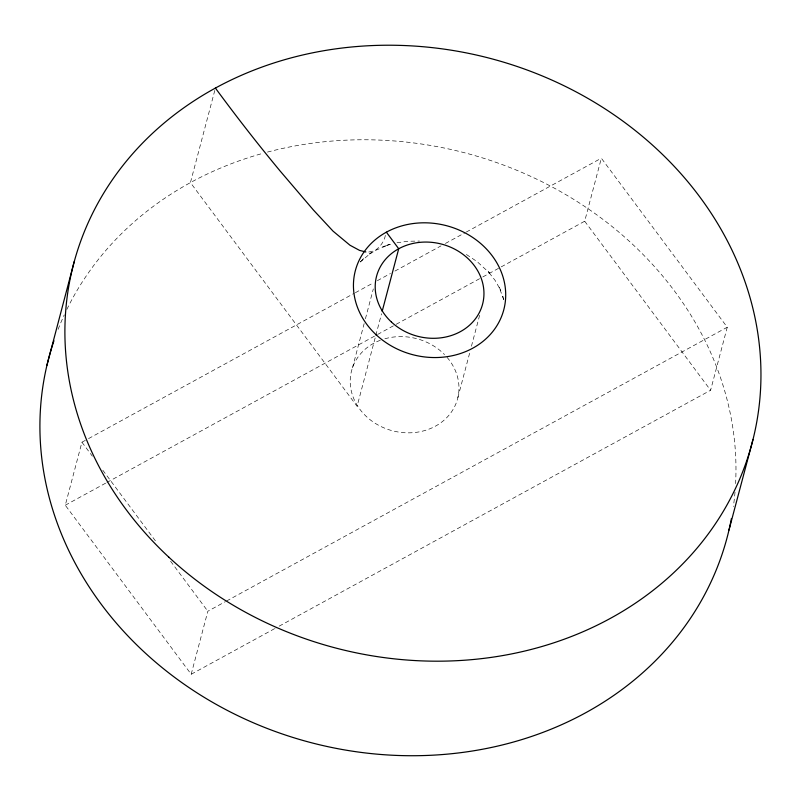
<?xml version="1.0" encoding="UTF-8"?>
<svg xmlns="http://www.w3.org/2000/svg" width="801" height="801" viewBox="0 0 801 801"><rect width="100%" height="100%" fill="white"/><g stroke="black" fill="none" stroke-linecap="round" stroke-linejoin="round"><path stroke-width="0.6" stroke-dasharray="4 3" d="M274.653 628.635L191.189 674.262L65.281 505.231L81.932 442.212L87.429 439.208M214.788 90.453L190.438 182.598L357.086 406.317L375.519 336.56M191.189 674.262L207.839 611.243L225.411 601.631M352.46 367.869L364.155 323.594M365.416 318.808L373.326 288.891M375.829 335.349L381.556 313.702M457.852 397.686L470.187 351.018M471.449 346.232L479.989 313.922M482.783 276.956L584.69 221.226L601.341 158.208L727.248 327.229L710.597 390.257L275.744 628.034M385.381 235.404C383.499 244.645 376.18 250.713 368.19 254.738L371.414 252.565L360.26 262.007L363.434 258.743L361.081 261.336M88.531 438.608L354.272 293.296M355.364 292.705L372.936 283.093M377.331 280.69L390.508 273.491M394.903 271.088L441.021 245.867M445.416 243.464L465.181 232.66M466.272 232.06L601.341 158.208M65.281 505.231L105.832 483.063M106.923 482.462L376.49 335.068M377.591 334.468L395.123 324.886M396.215 324.285L481.691 277.546M226.513 601.03L727.248 327.229M385.571 245.787L382.758 246.748L389.356 244.475L374.798 250.683L367.849 252.225M386.713 245.376L392.81 243.694M396.956 242.783L407.559 241.281L419.474 241.041M466.352 254.458L477.126 261.617L489.601 273.081L487.719 270.968L495.058 280.33L500.825 290.463L499.083 286.948L503.639 299.534M584.69 221.226L710.597 390.257M81.932 442.212L92.365 456.21M102.798 470.217L155.694 541.226M170.593 561.231L207.839 611.243M503.659 299.594L502.798 296.28L503.519 299.694M58.103 329.391A350.858 304.77 14.8 0 1 64.26 314.893M66.863 309.406A350.858 304.77 14.8 0 1 262.798 153.351M267.444 152.09A350.858 304.77 14.8 0 1 735.588 483.634M735.008 492.104A350.858 304.77 14.8 0 1 733.376 506.562M447.058 357.346A54.818 47.619 14.8 0 1 435.454 426.152A54.818 47.619 14.8 0 1 357.727 406.187A54.818 47.619 14.8 0 1 380.425 340.225M384.86 338.773A54.818 47.619 14.8 0 1 444.525 354.593"/><path stroke-width="1.2" d="M46.919 365.356L74.243 261.557M382.187 311.299L398.718 248.751L386.372 232.18M728.96 530.132L753.01 439.449M365.867 251.975L359.579 250.403L349.977 245.226L333.086 231.179L313.391 209.982L279.98 170.843A836.204 305.461 61.3 0 1 215.409 88.08M731.413 518.507A350.858 304.77 14.8 0 1 310.768 742.577A350.858 304.77 14.8 0 1 53.957 340.755M168.911 557.246A350.858 304.77 14.8 0 0 749.846 450.983A350.858 304.77 14.8 0 0 320.01 51.394A350.858 304.77 14.8 0 0 168.911 557.246M376.2 334.818A76.746 66.663 14.8 0 0 503.278 311.569A76.746 66.663 14.8 0 0 409.251 224.16A76.746 66.663 14.8 0 0 376.2 334.818M391.449 322.062A54.818 47.619 14.8 0 0 482.222 305.461A54.818 47.619 14.8 0 0 415.058 243.023A54.818 47.619 14.8 0 0 391.449 322.062"/></g></svg>
